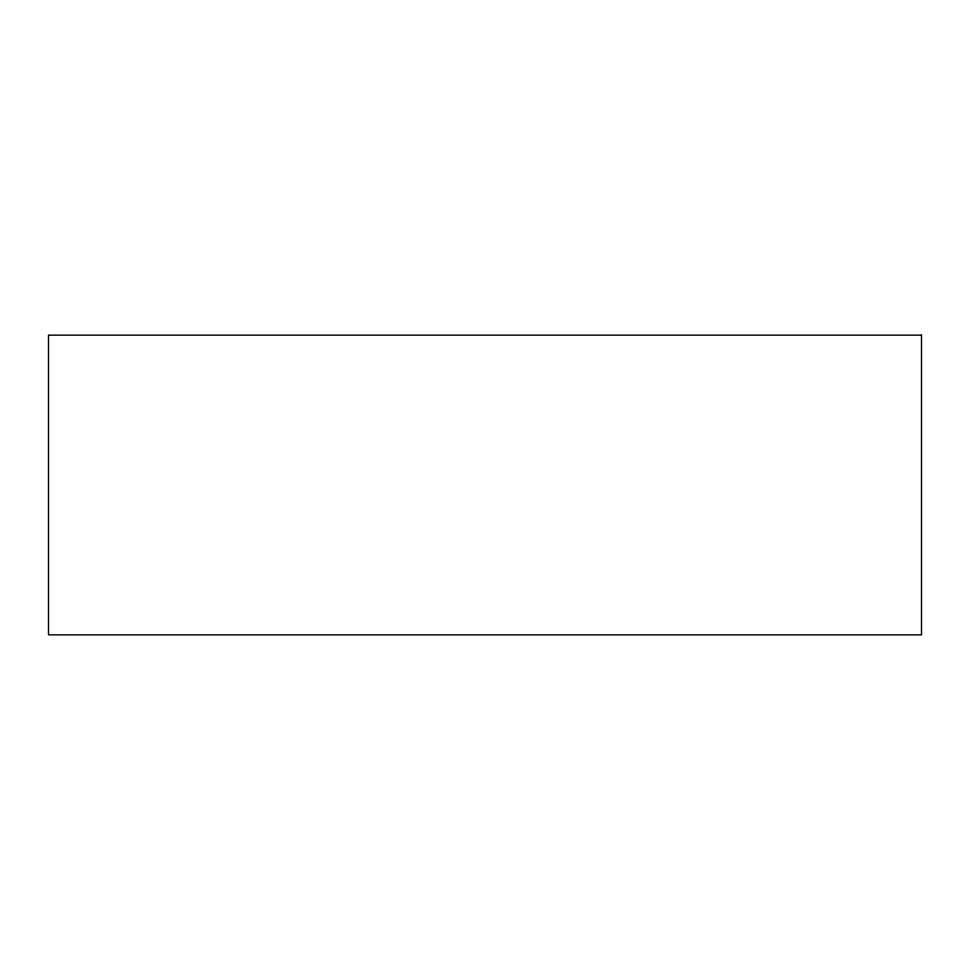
<?xml version="1.0" encoding="UTF-8"?>
<svg xmlns="http://www.w3.org/2000/svg" width="970" height="970" viewBox="0 0 970 970"><rect width="100%" height="100%" fill="white"/><g stroke="black" fill="none" stroke-linecap="round" stroke-linejoin="round"><path stroke-width="1.45" d="M921.5 335.147L48.5 335.147L48.5 634.853L921.5 634.853L921.5 335.147"/></g></svg>
